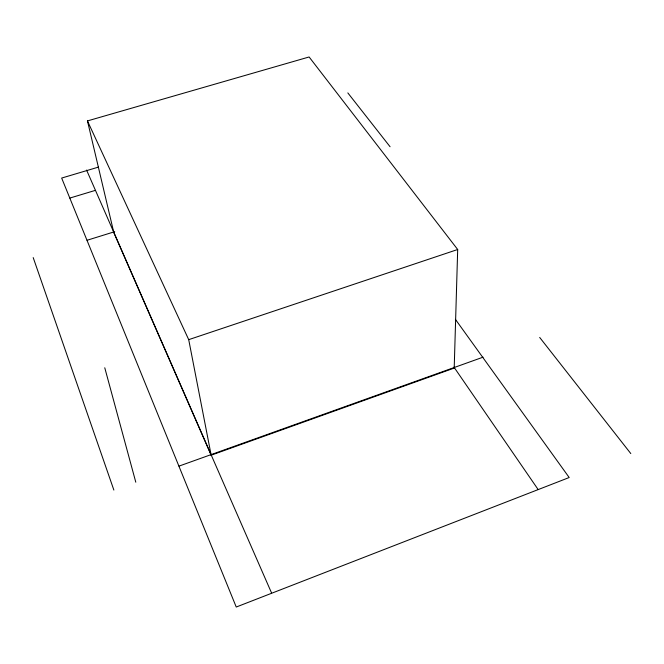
<?xml version="1.0" encoding="UTF-8"?>
<svg xmlns="http://www.w3.org/2000/svg" width="664" height="664" viewBox="0 0 664 664"><rect width="100%" height="100%" fill="white"/><g stroke="black" fill="none" stroke-linecap="round" stroke-linejoin="round"><path stroke-width="1" d="M457.687 249.506L454.209 368.08L211.16 455.189L113.81 232.549L87.457 120.914L309.117 56.971L457.687 249.506L188.709 339.653L211.16 455.189M178.998 466.12L483.06 357.174M87.059 240.268L114.723 231.678M69.811 198.079L95.367 190.369M98.446 167.112L61.661 178.06L236.243 607.029L569.197 477.524L455.396 319.334M347.828 92.902L390.075 146.744M539.691 337.445L630.8 453.562M453.96 367.117L537.881 489.161M87.457 120.914L188.709 339.653M86.586 170.067L271.468 592.753M33.2 257.591L113.868 490.057M104.763 367.781L135.796 482.205"/></g></svg>
